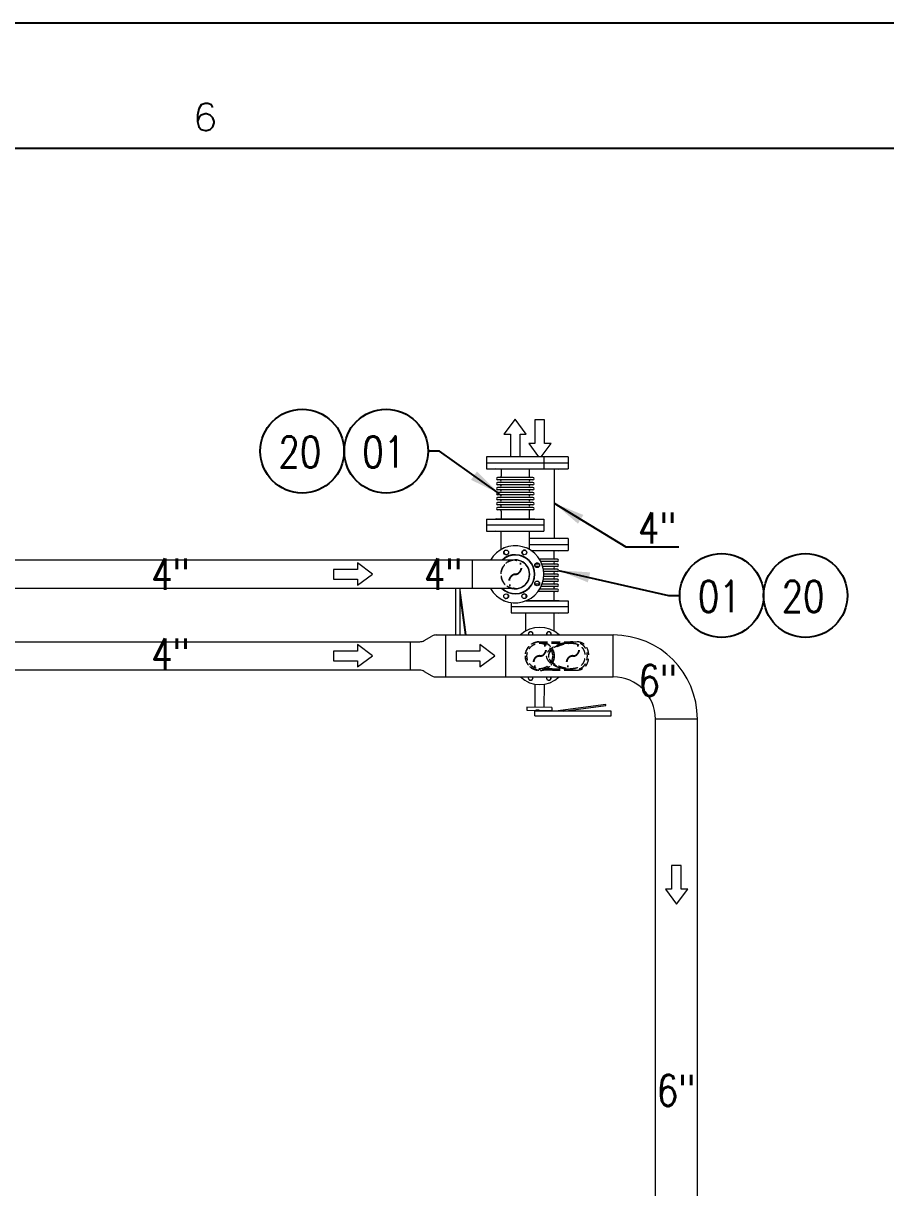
# Model space of a CAD drawing. Header units: millimetres. Extents: x -312439 to 477422, y -331570 to 212570.
# Drawn here: x 365764 to 369217, y 142068 to 146731 of the extents above; entities that cross this region are included whole.
import ezdxf

# ---------------------------------------------------------------- set-up
doc = ezdxf.new("R2010")
doc.units = ezdxf.units.MM
doc.linetypes.add('DASHDOT', pattern=[25.4, 12.7, -6.35, 0, -6.35])
doc.linetypes.add('HIDDEN', pattern=[9.525, 6.35, -3.175])
for name, color, linetype in [('ARCONDTEXTO', 4, 'Continuous'), ('FORMATO A1', 1, 'Continuous'), ('TEXTO FORMATO', 4, 'Continuous')]:
    doc.layers.add(name, color=color, linetype=linetype)
doc.styles.add('ROMAND', font='ROMAND.SHX')
doc.styles.add('ROMANS', font='romans.shx', dxfattribs={"height": 187.5})
doc.dimstyles.new('1-50 (MILIMETRO)', dxfattribs={"dimscale": 0, "dimtxt": 125, "dimasz": 125, "dimexe": 100, "dimexo": 100, "dimgap": 50, "dimtad": 0, "dimdec": 0, "dimzin": 0, "dimdsep": 46, "dimtxsty": 'ROMAND', "dimcen": -390, "dimclrd": 1, "dimclre": 1, "dimclrt": 3, "dimadec": 0, "dimazin": 0, "dimtfac": 1, "dimtdec": 0, "dimtix": 1, "dimtmove": 2, "dimatfit": 2, "dimfxl": 1, "dimtvp": 1, "dimtolj": 1, "dimtzin": 0, "dimarcsym": 0})

# ---------------------------------------------------------------- blocks, each defined once
blk = doc.blocks.new('A$C2D342850')
at = {"layer": 'FORMATO A1', "color": 1, "linetype": 'Continuous'}
blk.add_line((84100, 0), (0, 0), dxfattribs=at)
at = {"layer": 'FORMATO A1', "color": 2, "linetype": 'Continuous'}
blk.add_line((2500, -1000), (83100, -1000), dxfattribs=at)
at = {"layer": 'FORMATO A1', "color": 1, "linetype": 'Continuous'}
blk.add_lwpolyline([(57262.7, -674.37), (57252.39, -653.75), (57221.45, -643.44), (57200.83, -643.44), (57169.89, -653.75), (57149.26, -684.69), (57138.95, -736.25), (57138.95, -787.81), (57149.26, -829.06), (57169.89, -849.69), (57200.83, -860), (57211.14, -860), (57242.08, -849.69), (57262.7, -829.06), (57273.01, -798.12), (57273.01, -787.81), (57262.7, -756.87), (57242.08, -736.25), (57211.14, -725.94), (57200.83, -725.94), (57169.89, -736.25), (57149.26, -756.87), (57138.95, -787.81)], dxfattribs=at)

msp = doc.modelspace()

# ---------------------------------------------------------------- linework, layer by layer
at = {"color": 1, "linetype": 'Continuous', "lineweight": 0}
for p, q in [((367733.801, 145146.189), (367687.501, 145086.111)), ((367777.656, 145086.111), (367733.801, 145146.189)), ((367687.501, 145086.111), (367714.624, 145086.111)), ((367714.624, 145086.111), (367714.624, 144995.225)), ((367752.979, 144995.225), (367752.979, 145086.111)), ((367752.979, 145086.111), (367777.656, 145086.111)), ((367101.765, 144570.875), (367101.765, 144543.753)), ((367161.843, 144524.575), (367101.765, 144570.875)), ((367006.446, 144543.753), (367006.446, 144505.398)), ((367101.765, 144543.753), (367006.446, 144543.753)), ((367101.765, 144480.721), (367161.843, 144524.575)), ((367006.446, 144505.398), (367101.765, 144505.398)), ((367101.765, 144505.398), (367101.765, 144480.721))]:
    msp.add_line(p, q, dxfattribs=at)
at = {"color": 4, "linetype": 'Continuous', "lineweight": 0}
for p, q in [((367812.624, 145143.553), (367812.624, 145048.234)), ((367850.979, 145143.553), (367812.624, 145143.553)), ((367850.979, 145048.234), (367850.979, 145143.553)), ((367787.947, 145048.234), (367826.641, 144995.225)), ((367812.624, 145048.234), (367787.947, 145048.234)), ((367837.249, 144995.225), (367878.101, 145048.234)), ((367878.101, 145048.234), (367850.979, 145048.234)), ((367848.301, 144995.225), (367619.301, 144995.225)), ((367619.301, 144995.225), (367619.301, 144947.625)), ((367848.301, 144995.225), (367848.301, 144947.625)), ((367946.301, 144994.917), (367848.301, 144994.917)), ((367946.301, 144994.917), (367946.301, 144947.317)), ((367619.301, 144971.425), (367848.301, 144971.425)), ((367619.301, 144947.625), (367848.301, 144947.625)), ((367656.901, 144946.025), (367655.301, 144947.625)), ((367810.701, 144946.025), (367656.901, 144946.025)), ((367677.801, 144946.025), (367677.801, 144917.402)), ((367789.801, 144946.025), (367789.801, 144917.402)), ((367908.701, 144945.717), (367789.801, 144945.717)), ((367810.701, 144946.025), (367812.301, 144947.625)), ((367811.993, 144947.317), (367946.301, 144947.317)), ((367848.301, 144971.117), (367946.301, 144971.117)), ((367908.701, 144945.717), (367910.301, 144947.317)), ((367804.308, 144912.402), (367663.295, 144912.402)), ((367804.308, 144902.402), (367663.295, 144902.402)), ((367804.308, 144892.402), (367663.295, 144892.402)), ((367804.308, 144882.402), (367663.295, 144882.402)), ((367804.308, 144872.402), (367663.295, 144872.402)), ((367804.308, 144862.402), (367663.295, 144862.402)), ((367804.308, 144852.402), (367663.295, 144852.402)), ((367804.308, 144842.402), (367663.295, 144842.402)), ((367804.308, 144832.402), (367663.295, 144832.402)), ((367804.308, 144822.402), (367663.295, 144822.402)), ((367804.308, 144812.402), (367663.295, 144812.402)), ((367804.308, 144802.402), (367663.295, 144802.402)), ((367804.308, 144792.641), (367663.295, 144792.641)), ((367619.301, 144745.225), (367848.301, 144745.225)), ((367619.301, 144745.225), (367619.301, 144697.625)), ((367656.901, 144746.825), (367655.301, 144745.225)), ((367656.901, 144746.825), (367810.701, 144746.825)), ((367804.308, 144782.402), (367663.295, 144782.402)), ((367677.801, 144777.402), (367677.801, 144746.825)), ((367789.801, 144777.402), (367789.801, 144746.825)), ((367810.701, 144746.825), (367812.301, 144745.225)), ((367848.301, 144745.225), (367848.301, 144697.625)), ((367848.301, 144721.425), (367619.301, 144721.425)), ((367619.301, 144697.625), (367848.301, 144697.625)), ((367656.901, 144696.025), (367655.301, 144697.625)), ((367810.701, 144696.025), (367656.901, 144696.025)), ((367810.701, 144696.025), (367812.301, 144697.625)), ((367790.951, 144669.825), (367908.701, 144669.825)), ((367946.301, 144668.225), (367790.951, 144668.225)), ((367908.701, 144669.825), (367910.301, 144668.225)), ((367946.301, 144668.225), (367946.301, 144620.625)), ((367790.951, 144644.425), (367946.301, 144644.425)), ((367796.128, 144620.625), (367946.301, 144620.625)), ((367908.701, 144619.025), (367798.527, 144619.025)), ((367887.801, 144619.025), (367887.801, 144590.402)), ((367908.701, 144619.025), (367910.301, 144620.625)), ((367829.296, 144555.402), (367813.844, 144555.402)), ((367829.808, 144565.402), (367813.959, 144565.402)), ((367902.308, 144585.402), (367830.808, 144585.402)), ((367902.308, 144575.402), (367836.402, 144575.402)), ((367902.308, 144565.402), (367840.775, 144565.402)), ((367902.308, 144555.402), (367844.073, 144555.402)), ((367902.308, 144545.402), (367846.391, 144545.402)), ((367902.308, 144535.402), (367847.788, 144535.402)), ((367902.308, 144515.402), (367847.933, 144515.402)), ((367902.308, 144525.402), (367848.298, 144525.402)), ((367494.107, 144467.425), (367494.107, 144281.725)), ((367512.617, 144281.725), (367512.617, 144467.425)), ((367830.525, 144485.402), (367812.497, 144485.402)), ((367826.455, 144495.402), (367816.043, 144495.402)), ((367902.308, 144465.641), (367831.97, 144465.641)), ((367902.308, 144475.402), (367837.205, 144475.402)), ((367902.308, 144485.402), (367841.392, 144485.402)), ((367902.308, 144495.402), (367844.523, 144495.402)), ((367902.308, 144505.402), (367846.685, 144505.402)), ((367537.18, 144281.725), (367512.617, 144461.227)), ((367512.617, 144428.761), (367532.737, 144281.725)), ((367775.801, 144443.502), (367775.801, 144429.483)), ((367776.273, 144418.225), (367946.301, 144418.225)), ((367780.036, 144419.825), (367908.701, 144419.825)), ((367902.308, 144455.402), (367825.045, 144455.402)), ((367887.801, 144450.402), (367887.801, 144419.825)), ((367908.701, 144419.825), (367910.301, 144418.225)), ((367946.301, 144418.225), (367946.301, 144370.625)), ((367717.301, 144411.27), (367717.301, 144370.625)), ((367946.301, 144394.425), (367717.301, 144394.425)), ((367717.301, 144370.625), (367946.301, 144370.625)), ((367908.701, 144369.025), (367754.901, 144369.025)), ((367908.701, 144369.025), (367910.301, 144370.625)), ((367101.765, 144243.875), (367101.765, 144216.753)), ((367161.843, 144197.575), (367101.765, 144243.875)), ((367592.124, 144243.875), (367592.124, 144216.753)), ((367652.202, 144197.575), (367592.124, 144243.875)), ((367006.446, 144216.753), (367006.446, 144178.398)), ((367101.765, 144216.753), (367006.446, 144216.753)), ((367101.765, 144153.721), (367161.843, 144197.575)), ((367496.804, 144216.753), (367496.804, 144178.398)), ((367592.124, 144216.753), (367496.804, 144216.753)), ((367592.124, 144153.721), (367652.202, 144197.575)), ((367006.446, 144178.398), (367101.765, 144178.398)), ((367101.765, 144178.398), (367101.765, 144153.721)), ((367496.804, 144178.398), (367592.124, 144178.398)), ((367592.124, 144178.398), (367592.124, 144153.721)), ((367812.353, 144084.739), (367811.542, 143991.743)), ((367849.448, 144084.443), (367848.637, 143991.419)), ((368095.86, 144003.856), (367895.15, 143976.391)), ((367927.615, 143976.391), (368096.456, 143999.495)), ((368096.456, 143999.495), (368095.86, 144003.856)), ((367780.092, 143992.017), (367779.99, 143980.352)), ((367779.99, 143980.352), (367879.986, 143979.481)), ((367880.088, 143991.145), (367780.092, 143992.017)), ((368117.488, 143976.391), (367812.488, 143976.391)), ((367812.488, 143957.881), (367812.488, 143976.391)), ((367812.488, 143957.881), (368117.488, 143957.881)), ((367829.988, 143979.917), (367815.662, 143979.917)), ((367815.662, 143976.391), (367815.662, 143979.917)), ((367844.314, 143976.391), (367844.314, 143979.792)), ((367880.088, 143991.145), (367879.986, 143979.481)), ((368117.488, 143957.881), (368117.488, 143976.391)), ((368359.706, 143359.136), (368359.706, 143263.817)), ((368398.061, 143359.136), (368359.706, 143359.136)), ((368398.061, 143263.817), (368398.061, 143359.136)), ((368335.029, 143263.817), (368378.884, 143203.739)), ((368359.706, 143263.817), (368335.029, 143263.817)), ((368378.884, 143203.739), (368425.184, 143263.817)), ((368425.184, 143263.817), (368398.061, 143263.817))]:
    msp.add_line(p, q, dxfattribs=at)
at = {"color": 5, "linetype": 'Continuous', "lineweight": 0}
for p, q in [((367888.951, 144945.717), (367888.951, 144669.825)), ((367676.651, 144696.025), (367676.651, 144623.793)), ((367790.951, 144623.793), (367790.951, 144696.025)), ((367733.801, 144581.725), (363273.415, 144581.725)), ((367562.351, 144467.425), (367562.351, 144581.725)), ((367791.071, 144515.402), (367790.21, 144515.402)), ((367790.951, 144524.575), (367790.951, 144534.469)), ((367791.795, 144525.402), (367790.951, 144525.402)), ((367733.801, 144467.425), (363273.415, 144467.425)), ((367764.559, 144475.402), (367762.924, 144475.402)), ((367776.574, 144485.402), (367775.414, 144485.402)), ((367783.931, 144495.402), (367782.945, 144495.402)), ((367788.541, 144505.402), (367787.639, 144505.402)), ((367754.901, 144369.025), (367753.301, 144370.625)), ((367774.651, 144369.025), (367774.651, 144296.793)), ((367888.951, 144296.793), (367888.951, 144369.025)), ((367368.904, 144259.292), (367400.467, 144277.158)), ((367417.807, 144281.725), (368126.434, 144281.725)), ((367454.536, 144281.725), (367454.536, 144113.425)), ((367694.67, 144281.725), (367694.67, 144113.425)), ((368126.434, 144113.425), (368126.434, 144281.725)), ((363130.433, 144254.725), (367351.565, 144254.725)), ((367314.836, 144140.425), (367314.836, 144254.725)), ((367351.565, 144140.425), (363130.433, 144140.425)), ((367368.904, 144135.858), (367400.467, 144117.992)), ((367417.807, 144113.425), (368126.434, 144113.425)), ((368463.034, 143945.125), (368294.734, 143945.125)), ((368294.734, 139432.086), (368294.734, 143945.125)), ((368463.034, 139432.086), (368463.034, 143945.125))]:
    msp.add_line(p, q, dxfattribs=at)
at = {"color": 1, "linetype": 'HIDDEN', "lineweight": 0, "ltscale": 5}
for p, q in [((367831.801, 144254.725), (367882.018, 144254.725)), ((367831.801, 144248.705), (367882.018, 144248.705)), ((367882.413, 144254.725), (367962.705, 144254.725)), ((367882.413, 144248.705), (367957.636, 144248.705)), ((367882.018, 144146.445), (367831.801, 144146.445)), ((367882.018, 144140.425), (367831.801, 144140.425)), ((367882.413, 144146.445), (367957.636, 144146.445)), ((367882.413, 144140.425), (367962.705, 144140.425))]:
    msp.add_line(p, q, dxfattribs=at)
at = {"color": 4, "linetype": 'Continuous', "lineweight": 0}
for centre in [(367697.446, 144612.344), (367770.156, 144612.344), (367821.57, 144560.93), (367821.57, 144488.22), (367697.446, 144436.807), (367770.156, 144436.807)]:
    msp.add_circle(centre, 9.5, dxfattribs=at)
at = {"color": 1, "linetype": 'HIDDEN', "lineweight": 0, "ltscale": 5}
for radius in [58, 57.15, 51.13]:
    msp.add_circle((367831.801, 144197.575), radius, dxfattribs=at)
at = {"color": 4, "linetype": 'Continuous', "lineweight": 0}
for centre, radius, start, end in [((367663.295, 144907.402), 5, 90, 270), ((367663.295, 144887.402), 5, 90, 270), ((367672.801, 144917.402), 5, 270, 0), ((367672.801, 144897.402), 5, 270, 90), ((367672.801, 144877.402), 5, 270, 90), ((367794.801, 144917.402), 5, 180, 270), ((367794.801, 144897.402), 5, 90, 270), ((367794.801, 144877.402), 5, 90, 270), ((367804.308, 144907.402), 5, 270, 90), ((367804.308, 144887.402), 5, 270, 90), ((367663.295, 144867.402), 5, 90, 270), ((367663.295, 144847.402), 5, 90, 270), ((367672.801, 144857.402), 5, 270, 90), ((367672.801, 144837.402), 5, 270, 90), ((367794.801, 144857.402), 5, 90, 270), ((367794.801, 144837.402), 5, 90, 270), ((367804.308, 144867.402), 5, 270, 90), ((367804.308, 144847.402), 5, 270, 90), ((367663.295, 144787.522), 5.119, 90, 270), ((367663.295, 144827.402), 5, 90, 270), ((367663.295, 144807.402), 5, 90, 270), ((367672.801, 144817.402), 5, 270, 90), ((367672.927, 144797.402), 5.002, 287.829397, 88.562061), ((367794.676, 144797.402), 5.002, 91.437939, 252.170603), ((367794.801, 144817.402), 5, 90, 270), ((367804.308, 144827.402), 5, 270, 90), ((367804.308, 144807.402), 5, 270, 90), ((367804.308, 144787.522), 5.119, 270, 90), ((367672.801, 144777.402), 5, 0, 90), ((367794.801, 144777.402), 5, 90, 180), ((367733.801, 144524.575), 114.5, 209.942236, 150.057744), ((367733.801, 144524.575), 78.5, 226.721117, 133.278846), ((367733.801, 144524.575), 76.9, 228.002408, 131.997598), ((367698.214, 144612.658), 9.5, 114.750786, 289.749214), ((367698.214, 144612.658), 19.522, 109.038291, 114.961709), ((367770.921, 144612.023), 9.5, 69.750786, 244.749235), ((367770.921, 144612.023), 19.522, 64.038291, 69.961709), ((367821.884, 144560.163), 9.5, 24.750786, 199.749187), ((367821.884, 144560.163), 19.522, 19.038291, 24.961709), ((367892.801, 144590.402), 5, 180, 270), ((367892.801, 144570.402), 5, 90, 270), ((367892.801, 144550.402), 5, 90, 270), ((367902.308, 144580.402), 5, 270, 90), ((367902.308, 144560.402), 5, 270, 90), ((367892.801, 144530.402), 5, 90, 270), ((367892.801, 144510.402), 5, 90, 270), ((367902.308, 144540.402), 5, 270, 90), ((367902.308, 144520.402), 5, 270, 90), ((367821.249, 144487.456), 9.5, 339.750786, 154.749179), ((367821.249, 144487.456), 19.522, 334.038291, 339.961709), ((367892.676, 144470.402), 5.002, 91.437939, 252.170603), ((367892.801, 144490.402), 5, 90, 270), ((367902.308, 144500.402), 5, 270, 90), ((367902.308, 144480.402), 5, 270, 90), ((367902.308, 144460.522), 5.119, 270, 90), ((367696.682, 144437.127), 19.522, 244.038291, 249.961709), ((367696.682, 144437.127), 9.5, 249.750786, 64.749214), ((367769.389, 144436.493), 9.5, 294.750786, 109.749189), ((367769.389, 144436.493), 19.522, 289.038291, 294.961709), ((367892.801, 144450.402), 5, 90, 180), ((367831.801, 144197.575), 114.5, 47.301682, 132.698318), ((367795.446, 144285.344), 9.5, 337.610522, 202.389474), ((367796.214, 144285.658), 9.5, 114.750786, 204.452827), ((367795.951, 144284.126), 9.889, 46.446377, 151.373861), ((367796.214, 144285.658), 19.522, 109.038291, 114.961709), ((367795.38, 144285.316), 9.5, 337.790554, 109.553301), ((367868.156, 144285.344), 9.5, 337.610522, 202.389474), ((367868.921, 144285.023), 9.5, 69.750786, 200.313322), ((367867.652, 144284.126), 9.889, 1.446377, 106.373861), ((367868.09, 144285.371), 9.5, 337.430586, 64.553301), ((367868.921, 144285.023), 19.522, 64.038291, 69.961709), ((367831.801, 144197.575), 114.5, 227.301682, 312.698318), ((367795.446, 144109.807), 9.5, 157.610522, 22.389454), ((367795.513, 144109.779), 9.5, 157.430586, 244.553301), ((367795.951, 144111.025), 9.889, 181.446377, 286.373861), ((367794.682, 144110.127), 19.521, 244.033681, 249.966158), ((367794.682, 144110.127), 9.5, 249.750786, 20.313327), ((367868.156, 144109.807), 9.5, 157.610522, 22.389454), ((367868.223, 144109.834), 9.5, 157.790554, 289.553301), ((367867.652, 144111.025), 9.889, 226.446377, 331.373861), ((367867.389, 144109.493), 9.5, 294.750786, 24.452821), ((367867.389, 144109.493), 19.522, 289.038291, 294.961709)]:
    msp.add_arc(centre, radius, start, end, dxfattribs=at)
at = {"color": 1, "linetype": 'HIDDEN', "lineweight": 0, "ltscale": 5}
for centre, radius, start, end in [((367733.801, 144524.575), 58, 99.821208, 260.178792), ((367733.801, 144524.575), 57.15, 90, 270), ((367831.801, 144197.575), 58.291, 180, 0)]:
    msp.add_arc(centre, radius, start, end, dxfattribs=at)
at = {"color": 5, "linetype": 'Continuous', "lineweight": 0}
for centre, radius, start, end in [((367733.801, 144524.575), 58, 260.178792, 99.821205), ((367733.801, 144524.575), 57.15, 270, 90), ((367417.807, 144246.525), 35.2, 90, 119.511499), ((368126.434, 143945.125), 336.6, 0, 90), ((367351.565, 144289.925), 35.2, 270, 299.511499), ((367351.565, 144105.225), 35.2, 60.488501, 90), ((367417.807, 144148.625), 35.2, 240.488501, 270), ((368126.434, 143945.125), 168.3, 0, 90)]:
    msp.add_arc(centre, radius, start, end, dxfattribs=at)
at = {"color": 6, "linetype": 'DASHDOT', "ltscale": 3}
for centre, radius, start, end in [((367730.246, 144553.15), 28.795, 277.091698, 82.908302), ((367737.356, 144496), 28.795, 97.091698, 262.908302), ((367831.654, 144223.14), 25.565, 270.330174, 89.669826), ((367964.43, 144223.14), 25.565, 270.330174, 89.669826), ((367831.949, 144172.01), 25.565, 90.330174, 269.669826), ((367964.724, 144172.01), 25.565, 90.330174, 269.669826)]:
    msp.add_arc(centre, radius, start, end, dxfattribs=at)
at = {"color": 1, "linetype": 'HIDDEN', "lineweight": 0, "ltscale": 5}
for points, knots in [([(367962.705, 144140.425), (367964.783, 144140.425), (367966.905, 144140.482), (367971.182, 144140.74), (367973.336, 144140.941), (367977.619, 144141.517), (367979.749, 144141.891), (367983.929, 144142.837), (367985.979, 144143.408), (367989.953, 144144.761), (367991.88, 144145.545), (367995.572, 144147.33), (367997.337, 144148.33), (368000.675, 144150.536), (368002.249, 144151.742), (368005.187, 144154.33), (368006.552, 144155.713), (368008.899, 144158.422), (368009.936, 144159.762), (368011.886, 144162.594), (368012.799, 144164.086), (368014.488, 144167.198), (368015.264, 144168.818), (368016.673, 144172.163), (368017.306, 144173.887), (368018.425, 144177.41), (368018.911, 144179.21), (368019.739, 144182.854), (368020.081, 144184.699), (368020.62, 144188.4), (368020.819, 144190.256), (368021.081, 144193.943), (368021.143, 144195.774), (368021.143, 144199.376), (368021.081, 144201.208), (368020.819, 144204.895), (368020.62, 144206.751), (368020.081, 144210.451), (368019.739, 144212.296), (368018.911, 144215.941), (368018.425, 144217.741), (368017.306, 144221.263), (368016.673, 144222.987), (368015.264, 144226.332), (368014.488, 144227.953), (368012.799, 144231.065), (368011.886, 144232.556), (368009.936, 144235.388), (368008.899, 144236.729), (368006.552, 144239.437), (368005.187, 144240.82), (368002.249, 144243.409), (368000.675, 144244.614), (367997.337, 144246.82), (367995.572, 144247.821), (367991.88, 144249.606), (367989.953, 144250.389), (367985.979, 144251.742), (367983.929, 144252.314), (367979.749, 144253.259), (367977.619, 144253.634), (367973.336, 144254.209), (367971.182, 144254.411), (367966.905, 144254.669), (367964.783, 144254.725), (367959.412, 144254.725), (367956.076, 144254.584), (367949.35, 144254.055), (367945.961, 144253.667), (367939.168, 144252.67), (367935.764, 144252.061), (367928.982, 144250.636), (367925.603, 144249.82), (367918.911, 144247.992), (367915.6, 144246.979), (367909.088, 144244.761), (367905.888, 144243.556), (367899.645, 144240.954), (367896.602, 144239.557), (367890.721, 144236.57), (367887.883, 144234.979), (367882.006, 144231.307), (367878.807, 144229.058), (367872.791, 144224.037), (367869.973, 144221.267), (367865.143, 144215.248), (367863.13, 144212.001), (367861.014, 144206.816), (367860.46, 144205.036), (367859.702, 144201.377), (367859.499, 144199.499), (367859.499, 144195.651), (367859.702, 144193.774), (367860.46, 144190.115), (367861.014, 144188.335), (367863.13, 144183.15), (367865.143, 144179.902), (367869.973, 144173.884), (367872.791, 144171.113), (367878.807, 144166.093), (367882.006, 144163.843), (367887.883, 144160.172), (367890.721, 144158.581), (367896.602, 144155.593), (367899.645, 144154.197), (367905.888, 144151.595), (367909.088, 144150.39), (367915.6, 144148.172), (367918.911, 144147.159), (367925.603, 144145.33), (367928.982, 144144.515), (367935.764, 144143.09), (367939.168, 144142.48), (367945.961, 144141.484), (367949.35, 144141.096), (367956.076, 144140.567), (367959.412, 144140.425), (367962.705, 144140.425)], [0, 0, 0, 0, 6.23412306, 6.23412306, 12.46824612, 12.46824612, 18.70236918, 18.70236918, 24.93649225, 24.93649225, 31.17061531, 31.17061531, 37.40473837, 37.40473837, 43.63886143, 43.63886143, 49.87298449, 49.87298449, 55.275467, 55.275467, 60.67794951, 60.67794951, 66.08043203, 66.08043203, 71.48291454, 71.48291454, 76.88539705, 76.88539705, 82.28787956, 82.28787956, 87.69036207, 87.69036207, 93.09284458, 93.09284458, 98.49532709, 98.49532709, 103.89780961, 103.89780961, 109.30029212, 109.30029212, 114.70277463, 114.70277463, 120.10525714, 120.10525714, 125.50773965, 125.50773965, 130.91022216, 130.91022216, 136.31270468, 136.31270468, 142.54682774, 142.54682774, 148.7809508, 148.7809508, 155.01507386, 155.01507386, 161.24919692, 161.24919692, 167.48331998, 167.48331998, 173.71744304, 173.71744304, 179.9515661, 179.9515661, 186.18568917, 186.18568917, 196.06222167, 196.06222167, 205.93875418, 205.93875418, 215.81528669, 215.81528669, 225.69181919, 225.69181919, 235.5683517, 235.5683517, 245.44488421, 245.44488421, 255.32141671, 255.32141671, 265.19794922, 265.19794922, 276.74082058, 276.74082058, 288.28369195, 288.28369195, 299.82656331, 299.82656331, 305.59799899, 305.59799899, 311.36943467, 311.36943467, 317.14087035, 317.14087035, 322.91230604, 322.91230604, 334.4551774, 334.4551774, 345.99804876, 345.99804876, 357.54092013, 357.54092013, 367.41745263, 367.41745263, 377.29398514, 377.29398514, 387.17051765, 387.17051765, 397.04705015, 397.04705015, 406.92358266, 406.92358266, 416.80011517, 416.80011517, 426.67664767, 426.67664767, 436.55318018, 436.55318018, 436.55318018, 436.55318018]), ([(367972.808, 144140.425), (367969.399, 144140.425), (367965.953, 144140.577), (367959.014, 144141.127), (367955.523, 144141.527), (367948.526, 144142.546), (367945.022, 144143.164), (367938.037, 144144.605), (367934.557, 144145.426), (367927.659, 144147.266), (367924.244, 144148.283), (367917.524, 144150.509), (367914.219, 144151.719), (367907.767, 144154.332), (367904.619, 144155.736), (367898.531, 144158.745), (367895.591, 144160.35), (367889.577, 144164.014), (367886.336, 144166.235), (367880.226, 144171.196), (367877.358, 144173.937), (367872.426, 144179.905), (367870.362, 144183.129), (367868.182, 144188.299), (367867.609, 144190.078), (367866.822, 144193.745), (367866.609, 144195.633), (367866.609, 144199.518), (367866.822, 144201.406), (367867.609, 144205.073), (367868.182, 144206.851), (367870.362, 144212.021), (367872.426, 144215.246), (367877.358, 144221.213), (367880.226, 144223.955), (367886.336, 144228.916), (367889.577, 144231.136), (367895.591, 144234.801), (367898.531, 144236.405), (367904.619, 144239.414), (367907.767, 144240.818), (367914.219, 144243.432), (367917.524, 144244.641), (367924.244, 144246.868), (367927.659, 144247.885), (367934.557, 144249.724), (367938.037, 144250.546), (367945.022, 144251.986), (367948.526, 144252.605), (367955.523, 144253.623), (367959.014, 144254.023), (367965.953, 144254.574), (367969.399, 144254.725), (367974.854, 144254.725), (367976.942, 144254.67), (367981.142, 144254.418), (367983.253, 144254.22), (367987.436, 144253.65), (367989.509, 144253.277), (367993.559, 144252.333), (367995.535, 144251.761), (367999.341, 144250.404), (368001.176, 144249.616), (368004.671, 144247.822), (368006.331, 144246.816), (368009.451, 144244.602), (368010.913, 144243.393), (368013.627, 144240.806), (368014.881, 144239.427), (368017.041, 144236.721), (368017.998, 144235.374), (368019.793, 144232.531), (368020.631, 144231.035), (368022.179, 144227.918), (368022.889, 144226.295), (368024.177, 144222.949), (368024.755, 144221.225), (368025.776, 144217.705), (368026.219, 144215.907), (368026.974, 144212.267), (368027.285, 144210.425), (368027.777, 144206.731), (368027.958, 144204.879), (368028.196, 144201.2), (368028.253, 144199.372), (368028.253, 144195.778), (368028.196, 144193.951), (368027.958, 144190.271), (368027.777, 144188.419), (368027.285, 144184.725), (368026.974, 144182.883), (368026.219, 144179.244), (368025.776, 144177.446), (368024.755, 144173.926), (368024.177, 144172.202), (368022.889, 144168.855), (368022.179, 144167.233), (368020.631, 144164.115), (368019.793, 144162.62), (368017.998, 144159.777), (368017.041, 144158.43), (368014.881, 144155.724), (368013.627, 144154.345), (368010.913, 144151.757), (368009.451, 144150.549), (368006.331, 144148.335), (368004.671, 144147.328), (368001.176, 144145.535), (367999.341, 144144.747), (367995.535, 144143.389), (367993.559, 144142.817), (367989.509, 144141.873), (367987.436, 144141.501), (367983.253, 144140.931), (367981.142, 144140.733), (367976.942, 144140.48), (367974.854, 144140.425), (367972.808, 144140.425)], [0, 0, 0, 0, 10.22781443, 10.22781443, 20.45562885, 20.45562885, 30.68344328, 30.68344328, 40.9112577, 40.9112577, 51.13907213, 51.13907213, 61.36688655, 61.36688655, 71.59470098, 71.59470098, 81.82251541, 81.82251541, 93.47832198, 93.47832198, 105.13412855, 105.13412855, 116.78993512, 116.78993512, 122.61783841, 122.61783841, 128.4457417, 128.4457417, 134.27364498, 134.27364498, 140.10154827, 140.10154827, 151.75735484, 151.75735484, 163.41316142, 163.41316142, 175.06896799, 175.06896799, 185.29678242, 185.29678242, 195.52459684, 195.52459684, 205.75241127, 205.75241127, 215.98022569, 215.98022569, 226.20804012, 226.20804012, 236.43585454, 236.43585454, 246.66366897, 246.66366897, 256.89148339, 256.89148339, 263.02844688, 263.02844688, 269.16541036, 269.16541036, 275.30237384, 275.30237384, 281.43933732, 281.43933732, 287.5763008, 287.5763008, 293.71326428, 293.71326428, 299.85022776, 299.85022776, 305.98719124, 305.98719124, 311.3778667, 311.3778667, 316.76854216, 316.76854216, 322.15921762, 322.15921762, 327.54989308, 327.54989308, 332.94056854, 332.94056854, 338.331244, 338.331244, 343.72191946, 343.72191946, 349.11259492, 349.11259492, 354.50327038, 354.50327038, 359.89394584, 359.89394584, 365.2846213, 365.2846213, 370.67529676, 370.67529676, 376.06597222, 376.06597222, 381.45664768, 381.45664768, 386.84732314, 386.84732314, 392.2379986, 392.2379986, 398.37496208, 398.37496208, 404.51192556, 404.51192556, 410.64888904, 410.64888904, 416.78585252, 416.78585252, 422.922816, 422.922816, 429.05977948, 429.05977948, 435.19674296, 435.19674296, 441.33370644, 441.33370644, 441.33370644, 441.33370644]), ([(367957.636, 144248.705), (367954.791, 144248.705), (367951.901, 144248.587), (367946.071, 144248.134), (367943.129, 144247.799), (367937.232, 144246.93), (367934.277, 144246.396), (367928.388, 144245.14), (367925.455, 144244.418), (367919.649, 144242.796), (367916.777, 144241.895), (367911.133, 144239.921), (367908.362, 144238.848), (367902.959, 144236.53), (367900.328, 144235.287), (367895.248, 144232.629), (367892.799, 144231.216), (367887.667, 144227.918), (367884.85, 144225.877), (367879.565, 144221.327), (367877.098, 144218.819), (367872.884, 144213.385), (367871.136, 144210.457), (367868.7, 144204.255), (367868.012, 144200.98), (367868.012, 144194.171), (367868.7, 144190.896), (367871.136, 144184.694), (367872.884, 144181.766), (367877.098, 144176.332), (367879.565, 144173.823), (367884.85, 144169.274), (367887.667, 144167.232), (367892.799, 144163.935), (367895.248, 144162.521), (367900.328, 144159.864), (367902.959, 144158.62), (367908.362, 144156.303), (367911.133, 144155.229), (367916.777, 144153.255), (367919.649, 144152.355), (367925.455, 144150.732), (367928.388, 144150.011), (367934.277, 144148.755), (367937.232, 144148.22), (367943.129, 144147.352), (367946.071, 144147.017), (367951.901, 144146.564), (367954.791, 144146.445), (367959.558, 144146.445), (367961.522, 144146.5), (367965.483, 144146.744), (367967.481, 144146.934), (367971.461, 144147.474), (367973.444, 144147.824), (367977.348, 144148.704), (367979.27, 144149.234), (367983.007, 144150.486), (367984.826, 144151.209), (367988.326, 144152.854), (367990.006, 144153.775), (367993.197, 144155.806), (367994.708, 144156.917), (367997.54, 144159.305), (367998.861, 144160.583), (368001.09, 144163.038), (368002.054, 144164.222), (368003.874, 144166.722), (368004.73, 144168.038), (368006.318, 144170.784), (368007.05, 144172.214), (368008.382, 144175.166), (368008.981, 144176.687), (368010.043, 144179.794), (368010.505, 144181.382), (368011.293, 144184.597), (368011.617, 144186.224), (368012.132, 144189.487), (368012.321, 144191.123), (368012.57, 144194.374), (368012.63, 144195.988), (368012.63, 144199.162), (368012.57, 144200.777), (368012.321, 144204.027), (368012.132, 144205.664), (368011.617, 144208.927), (368011.293, 144210.554), (368010.505, 144213.769), (368010.043, 144215.356), (368008.981, 144218.464), (368008.382, 144219.985), (368007.05, 144222.936), (368006.318, 144224.367), (368004.73, 144227.113), (368003.874, 144228.429), (368002.054, 144230.929), (368001.09, 144232.112), (367998.861, 144234.568), (367997.54, 144235.846), (367994.708, 144238.234), (367993.197, 144239.344), (367990.006, 144241.375), (367988.326, 144242.297), (367984.826, 144243.941), (367983.007, 144244.665), (367979.27, 144245.917), (367977.348, 144246.447), (367973.444, 144247.327), (367971.461, 144247.677), (367967.481, 144248.217), (367965.483, 144248.407), (367961.522, 144248.651), (367959.558, 144248.705), (367957.636, 144248.705)], [0, 0, 0, 0, 8.53572187, 8.53572187, 17.07144373, 17.07144373, 25.6071656, 25.6071656, 34.14288747, 34.14288747, 42.67860933, 42.67860933, 51.2143312, 51.2143312, 59.75005307, 59.75005307, 68.28577493, 68.28577493, 78.50008628, 78.50008628, 88.71439762, 88.71439762, 98.92870897, 98.92870897, 109.14302031, 109.14302031, 119.35733165, 119.35733165, 129.571643, 129.571643, 139.78595434, 139.78595434, 150.00026569, 150.00026569, 158.53598755, 158.53598755, 167.07170942, 167.07170942, 175.60743129, 175.60743129, 184.14315315, 184.14315315, 192.67887502, 192.67887502, 201.21459689, 201.21459689, 209.75031875, 209.75031875, 218.28604062, 218.28604062, 224.05312557, 224.05312557, 229.82021052, 229.82021052, 235.58729547, 235.58729547, 241.35438042, 241.35438042, 247.12146538, 247.12146538, 252.88855033, 252.88855033, 258.65563528, 258.65563528, 264.42272023, 264.42272023, 269.18420968, 269.18420968, 273.94569914, 273.94569914, 278.70718859, 278.70718859, 283.46867805, 283.46867805, 288.2301675, 288.2301675, 292.99165696, 292.99165696, 297.75314642, 297.75314642, 302.51463587, 302.51463587, 307.27612533, 307.27612533, 312.03761478, 312.03761478, 316.79910424, 316.79910424, 321.56059369, 321.56059369, 326.32208315, 326.32208315, 331.0835726, 331.0835726, 335.84506206, 335.84506206, 340.60655151, 340.60655151, 346.37363647, 346.37363647, 352.14072142, 352.14072142, 357.90780637, 357.90780637, 363.67489132, 363.67489132, 369.44197627, 369.44197627, 375.20906122, 375.20906122, 380.97614617, 380.97614617, 386.74323112, 386.74323112, 386.74323112, 386.74323112])]:
    msp.add_open_spline(points, degree=3, knots=knots, dxfattribs=at)
at = {"layer": 'FORMATO A1', "color": 2, "linetype": 'Continuous'}
msp.add_line((339142.032, 146231.232, 0), (379442.032, 146231.232, 0), dxfattribs=at)
at = {"layer": 'TEXTO FORMATO', "color": 1}
for centre in [(366881.067, 145018.031), (367216.737, 145018.031), (368560.02, 144439.717), (368895.69, 144439.717)]:
    msp.add_circle(centre, 167.835, dxfattribs=at)

# ---------------------------------------------------------------- block references
at = {"layer": 'FORMATO A1', "xscale": 0.5, "yscale": 0.5, "zscale": 0.5}
msp.add_blockref('A$C2D342850', (337892.032, 146731.232, 0), dxfattribs=at)

# ---------------------------------------------------------------- texts
at = {"layer": 'ARCONDTEXTO', "color": 3, "linetype": 'Continuous', "lineweight": -3, "style": 'ROMANS', "width": 0.8}
for s, p in [('20 ', (366785.748, 144951.966)), ('01', (367121.419, 144951.966)), ('01', (368464.701, 144373.651)), ('20 ', (368800.372, 144373.651))]:
    msp.add_text(s, height=125, dxfattribs=at).set_placement(p)
at = {"layer": 'ARCONDTEXTO', "linetype": 'Continuous', "lineweight": -3, "style": 'ROMANS', "width": 0.8}
for s, p in [('4"', (368225.44, 144647.757)), ('4"', (366276.402, 144462.338)), ('4"', (367368.366, 144462.338)), ('4"', (366276.402, 144142.431)), ('6"', (368227.169, 144036.666)), ('6"', (368300.595, 142395.033))]:
    msp.add_text(s, height=125, dxfattribs=at).set_placement(p)

# ---------------------------------------------------------------- leaders
at = {"layer": 'TEXTO FORMATO'}
for points in [[(367670.626, 144847.402), (367429.906, 145018.031), (367384.572, 145018.031)], [(367888.951, 144809.819), (368176.076, 144634.872), (368388.017, 144634.872)], [(367907.308, 144540.402), (368346.851, 144439.717), (368392.185, 144439.717)]]:
    msp.add_leader(points, dimstyle='1-50 (MILIMETRO)', override={"dimscale": 1}, dxfattribs=at)

doc.saveas('drawing.dxf')
